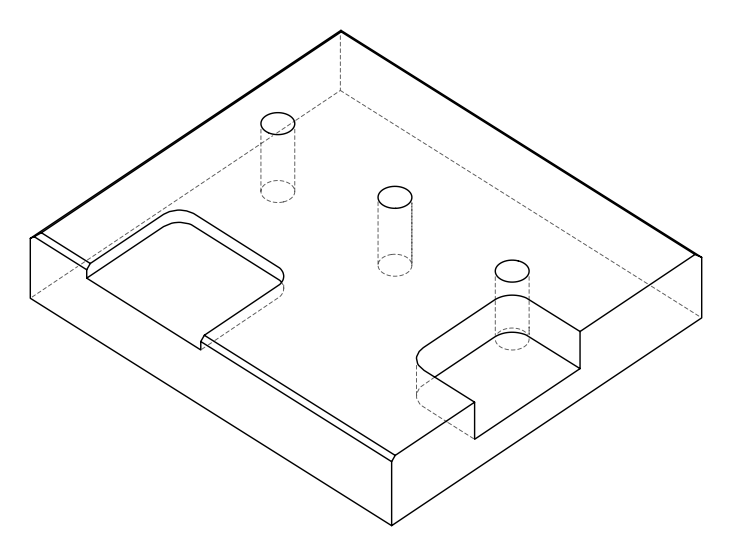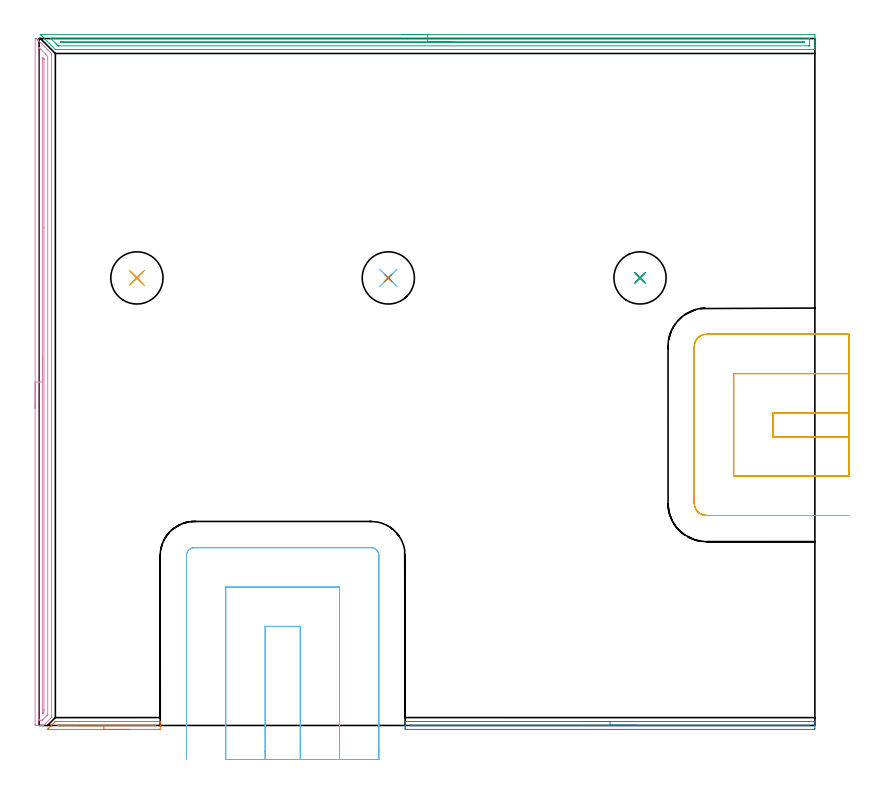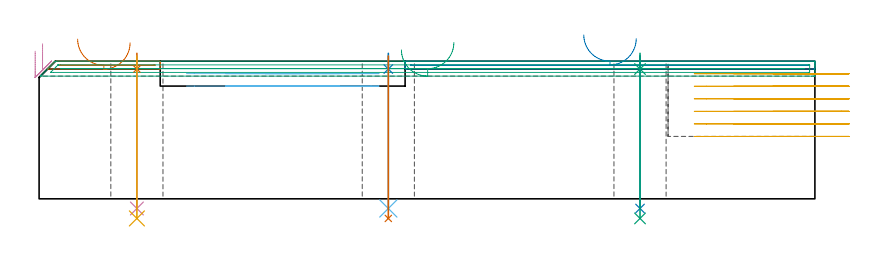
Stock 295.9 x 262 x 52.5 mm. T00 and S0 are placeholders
(PLAN: 15 operations, 8 tool changes, 28.1 min)
(1 AREA_MILL | FG_CHAMFER_SURFACE | UGT0205_001 | 0.8 min | 214 mm3)
(2 AREA_MILL_1 | FG_CHAMFER_SURFACE_1 | UGT0205_001 | 2.64 min | 714 mm3)
(3 AREA_MILL_2 | FG_CHAMFER_SURFACE_2 | UGT0205_001 | 7.16 min | 4811 mm3)
(4 AREA_MILL_3 | FG_CHAMFER_SURFACE_3 | UGT0205_001 | 6.37 min | 4948 mm3)
(5 MILL_SLOT | SLOT_PARTIAL_RECTANGULAR | UGT0201_136 | Follow Part, ap 5, ae 75% | 6.65 min | 140584 mm3)
(6 MILL_SLOT_1 | SLOT_PARTIAL_RECTANGULAR_1 | UGT0201_136 | Follow Part, ap 5, ae 75% | 2.86 min | 68327 mm3)
(7 SPOT_DRILL | STEP1HOLE | NXT0321_9005460120000 | 0.05 min | 184 mm3)
(8 SPOT_DRILL_1 | STEP1HOLE_1 | NXT0321_9005460120000 | 0.05 min | 185 mm3)
(9 SPOT_DRILL_2 | STEP1HOLE_2 | NXT0321_9005460120000 | 0.05 min | 186 mm3)
(10 DRILL_THROUGH_HOLE_INTO_CENTER | STEP1HOLE | NXT0301_091 | 0.23 min | 5736 mm3)
(11 DRILL_TO_ENLARGE_THROUGH_HOLE | STEP1HOLE | UGT0301_265 | 0.25 min | 10390 mm3)
(12 DRILL_THROUGH_HOLE_INTO_CENTER_1 | STEP1HOLE_1 | NXT0301_091 | 0.23 min | 5745 mm3)
(13 DRILL_TO_ENLARGE_THROUGH_HOLE_1 | STEP1HOLE_1 | UGT0301_265 | 0.25 min | 10388 mm3)
(14 DRILL_THROUGH_HOLE_INTO_CENTER_2 | STEP1HOLE_2 | NXT0301_091 | 0.23 min | 5747 mm3)
(15 DRILL_TO_ENLARGE_THROUGH_HOLE_2 | STEP1HOLE_2 | UGT0301_265 | 0.25 min | 10390 mm3)
(TOOL UGT0205_001 | Chamfer Mill 20 x 3 x 45 deg. | D20 FL50 Z2)
(TOOL UGT0201_136 | Carbide End Mill 20.0 | D20 FL30 Z4)
(TOOL NXT0321_9005460120000 | NC Spot Drill, 142deg, 12mm, Carbide, Uncoated | D12 PA142 FL30 Z2)
(TOOL NXT0301_091 | Carbide Drill 12mm [860.1-1200-036A1-MM 2214] | D12 PA140 FL55 Z2)
(TOOL UGT0301_265 | Twist Drill 19.9 mm | D19.9 PA118 FL140 Z2)
(OP 1 AREA_MILL)
G17 G21 G94 G90
T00 M6
G54
G17 G0 G90 X34.7 Y-1.5 S1061 M3
G43 Z62.5 H0
Z59.5
G94 G1 X34.662 Z58.628 F250.
X34.548 Z57.764
X34.359 Z56.912
X34.097 Z56.08
X33.763 Z55.274
X33.36 Z54.5
X32.891 Z53.764
X32.36 Z53.072
X31.771 Z52.429
X31.128 Z51.84
X30.436 Z51.309
X29.7 Z50.84
X28.926 Z50.437
X28.12 Z50.103
X27.288 Z49.841
X26.436 Z49.652
X25.572 Z49.538
X24.7 Z49.5
X3.426
X3.27 Y-1.497 Z49.503
X3.212 Y-1.492 Z49.506
X3.361 Y-1.339 Z49.657
X3.48 Y-1.22 Z49.778
X3.715 Y-0.985 Z50.015
X6.039 Y1.339 Z52.338
X6.06 Y1.36 Z52.359
X6.205 Y1.498 Z52.487
X6.447 Y1.5 Z52.5
X46.069
X46.19 Y1.497 Z52.488
X46.193 Y1.455 Z52.447
X46.2 Y1.142 Z52.141
Y0.526 Z51.524
Y0. Z50.995
X46.198 Y-1.491 Z49.506
X46.069 Y-1.496 Z49.504
X45.766 Y-1.5 Z49.5
X24.7
Y-0.086 Z50.914
X7.338 Y-0.085 Z50.915
X7.252 Y-0.084 Z50.916
X7.098 Y-0.079 Z50.921
X7.161 Y0. Z51.
X7.258 Y0.08 Z51.08
X8.228 Y0.086 Z51.086
X43.843 Y0.085 Z51.085
X43.928 Y0.084 Z51.084
X44.099 Y0.08 Z51.08
X44.191 Y0.076 Z51.076
X44.192 Y0.051 Z51.051
X44.19 Y0. Z51.
X44.176 Y-0.079 Z50.921
X44.014 Y-0.084 Z50.916
X43.928 Y-0.085 Z50.915
X24.7 Y-0.086 Z50.914
X23.828 Z50.952
X22.963 Z51.066
X22.112 Z51.255
X21.28 Z51.517
X20.474 Z51.851
X19.7 Z52.254
X18.964 Z52.723
X18.272 Z53.254
X17.629 Z53.843
X17.039 Z54.486
X16.508 Z55.178
X16.04 Z55.914
X15.637 Z56.688
X15.303 Z57.494
X15.041 Z58.326
X14.852 Z59.178
X14.738 Z60.043
X14.7 Z60.914
G0 Z62.5
M5
M2
(OP 2 AREA_MILL_1)
G17 G21 G94 G90
T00 M6
G54
G17 G0 G90 X207.75 Y1.5 S1061 M3
G43 Z62.5 H0
G94 G1 X207.788 Z61.628 F250.
X207.902 Z60.763
X208.091 Z59.912
X208.353 Z59.08
X208.687 Z58.274
X209.09 Z57.5
X209.558 Z56.764
X210.09 Z56.072
X210.679 Z55.429
X211.322 Z54.839
X212.014 Z54.308
X212.75 Z53.84
X213.524 Z53.437
X214.33 Z53.103
X215.162 Z52.841
X216.014 Z52.652
X216.878 Z52.538
X217.75 Z52.5
X295.754
X295.89 Y1.497 Z52.488
X295.893 Y1.45 Z52.441
X295.9 Y1.102 Z52.101
Y0.585 Z51.584
Y0. Z50.995
Y-1.185 Z49.812
X295.898 Y-1.491 Z49.505
X295.451 Y-1.5 Z49.5
X140.192
X140.049 Y-1.499 Z49.501
X139.602 Y-1.491 Z49.505
X139.6 Y-1.185 Z49.812
Y-0.893 Z50.104
Y-0.292 Z50.704
Y0. Z50.995
Y0.585 Z51.584
Y1.102 Z52.101
X139.607 Y1.45 Z52.441
X139.61 Y1.497 Z52.488
X139.746 Y1.5 Z52.5
X217.75
Y0.086 Z51.086
X293.611 Y0.085 Z51.085
X293.782 Y0.082 Z51.082
X293.887 Y0.079 Z51.079
X293.892 Y0.053 Z51.053
X293.897 Y0. Z51.
X293.898 Y-0.047 Z50.953
X293.895 Y-0.069 Z50.931
X293.892 Y-0.076 Z50.924
X293.867 Y-0.079 Z50.921
X293.696 Y-0.084 Z50.916
X293.611 Y-0.086 Z50.914
X293.525
X141.889 Y-0.085 Z50.915
X141.718 Y-0.082 Z50.918
X141.612 Y-0.079 Z50.921
X141.608 Y-0.053 Z50.947
X141.603 Y0. Z51.
X141.602 Y0.047 Z51.047
X141.605 Y0.069 Z51.069
X141.608 Y0.076 Z51.076
X141.633 Y0.079 Z51.079
X141.803 Y0.084 Z51.084
X141.889 Y0.085 Z51.085
X141.975 Y0.086 Z51.086
X217.75
X218.622 Z51.124
X219.486 Z51.238
X220.338 Z51.426
X221.17 Z51.689
X221.976 Z52.023
X222.75 Z52.425
X223.486 Z52.894
X224.178 Z53.425
X224.821 Z54.015
X225.41 Z54.658
X225.942 Z55.35
X226.41 Z56.086
X226.813 Z56.859
X227.147 Z57.665
X227.409 Z58.497
X227.598 Z59.349
X227.712 Z60.214
X227.75 Z61.086
G0 Z62.5
M5
M2
(OP 3 AREA_MILL_2)
G17 G21 G94 G90
T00 M6
G54
G17 G0 G90 X138.2 Y263.5 S1061 M3
G43 Z62.5 H0
Z56.8
G94 G1 X138.238 Z55.928 F250.
X138.352 Z55.064
X138.541 Z54.212
X138.803 Z53.38
X139.137 Z52.574
X139.54 Z51.8
X140.008 Z51.064
X140.54 Z50.372
X141.129 Z49.729
X141.772 Z49.14
X142.464 Z48.608
X143.2 Z48.14
X143.974 Z47.737
X144.78 Z47.403
X145.612 Z47.141
X146.464 Z46.952
X147.328 Z46.838
X148.2 Z46.8
X294.655
X295.272 Y263.498 Z46.802
X295.882 Y263.493 Z46.804
X295.893 Y263.491 Z46.805
X295.9 Y262.883 Z47.413
Y261.097 Z49.198
Y259.671 Z50.625
Y259.31 Z50.985
Y258.587 Z51.712
Y258.299 Z52.001
X295.893 Y257.866 Z52.426
X295.89 Y257.802 Z52.488
X295.719 Y257.8 Z52.5
X6.492
X6.205 Y257.804 Z52.49
X6.065 Y257.935 Z52.365
X0.83 Y263.17 Z47.129
X0.669 Y263.33 Z46.967
X0.532 Y263.472 Z46.826
X0.517 Y263.494 Z46.803
X0.532 Y263.499 Z46.799
X148.2 Y263.5 Z46.8
Y262.086 Z48.214
X293.484
X293.89 Y262.079 Z48.221
X293.894 Y262.049 Z48.251
X293.896 Y261.99 Z48.31
X293.9 Y261.575 Z48.725
X293.899 Y259.31 Z50.99
X293.897 Y259.258 Z51.042
X293.894 Y259.233 Z51.067
X293.892 Y259.225 Z51.075
X293.867 Y259.221 Z51.079
X293.676 Y259.216 Z51.084
X293.58 Y259.215 Z51.085
X7.482
X7.386 Y259.217 Z51.083
X7.291 Y259.221 Z51.079
X7.237 Y259.224 Z51.076
X7.206 Y259.251 Z51.049
X7.143 Y259.31 Z50.99
X6.492 Y259.957 Z50.343
X6.246 Y260.203 Z50.097
X4.704 Y261.747 Z48.553
X4.467 Y261.99 Z48.31
X4.395 Y262.066 Z48.234
X4.513 Y262.079 Z48.221
X4.611 Y262.083 Z48.217
X4.704 Y262.085 Z48.215
X5.502 Y262.086 Z48.214
X148.2
Y260.672 Z49.628
X291.271 Y260.671 Z49.629
X291.696 Y260.665 Z49.635
X291.842 Y260.649 Z49.651
X291.738 Y260.635 Z49.665
X291.696 Y260.633 Z49.667
X291.27 Y260.629 Z49.671
X9.174
X8.747 Y260.63 Z49.67
X8.324 Y260.634 Z49.666
X8.28 Y260.636 Z49.664
X8.256 Y260.665 Z49.635
X8.28 Y260.666 Z49.634
X8.706 Y260.671 Z49.629
X8.749
X148.2 Y260.672 Z49.628
X149.072 Z49.667
X149.936 Z49.78
X150.788 Z49.969
X151.62 Z50.232
X152.426 Z50.565
X153.2 Z50.968
X153.936 Z51.437
X154.628 Z51.968
X155.271 Z52.557
X155.86 Z53.201
X156.392 Z53.893
X156.86 Z54.628
X157.263 Z55.402
X157.597 Z56.208
X157.859 Z57.04
X158.048 Z57.892
X158.162 Z58.757
X158.2 Z59.628
G0 Z62.5
M5
M2
(OP 4 AREA_MILL_3)
G17 G21 G94 G90
T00 M6
G54
G17 G0 G90 X-1.5 Y121.009 S1061 M3
G43 Z62.5 H0
Z56.3
G94 G1 Y121.047 Z55.428 F250.
Y121.161 Z54.564
Y121.35 Z53.712
Y121.612 Z52.88
Y121.946 Z52.074
Y122.349 Z51.3
Y122.817 Z50.564
Y123.348 Z49.872
Y123.938 Z49.229
Y124.581 Z48.64
Y125.273 Z48.109
Y126.009 Z47.64
Y126.783 Z47.237
Y127.589 Z46.903
Y128.421 Z46.641
Y129.272 Z46.452
Y130.137 Z46.338
Y131.009 Z46.3
Y261.922
X-1.498 Y261.953 Z46.302
X-1.493 Y262.007 Z46.306
X-1.006 Y262.004 Z46.793
X-0.998 Y261.998 Z46.801
X-0.801 Y261.802 Z46.998
X-0.751 Y261.753 Z47.046
X-0.7 Y261.701 Z47.099
X-0.511 Y261.511 Z47.288
X-0.457 Y261.459 Z47.339
X-0.402 Y261.403 Z47.397
X-0.221 Y261.221 Z47.578
X-0.163 Y261.165 Z47.633
X0.52 Y260.48 Z48.32
X0.718 Y260.283 Z48.515
X1.369 Y259.631 Z49.169
X1.6 Y259.402 Z49.396
X2.218 Y258.782 Z50.018
X2.277 Y258.724 Z50.076
X2.482 Y258.52 Z50.278
X3.067 Y257.933 Z50.867
X3.17 Y257.831 Z50.969
X3.363 Y257.638 Z51.159
X3.917 Y257.084 Z51.716
X4.686 Y256.314 Z52.484
X4.691 Y256.307 Z52.488
X4.698 Y256.291 Z52.494
X4.7 Y256.044 Z52.5
Y3.294
X4.694 Y3.003 Z52.488
X4.69 Y2.989 Z52.486
X1.894 Y0.192 Z49.69
X1.718 Y0.019 Z49.515
X1.693 Y0.002 Z49.488
X1.6 Y0. Z49.398
X1.572 Z49.37
X1.372 Z49.171
X0.5 Z48.3
X-0.163 Z47.632
X-1.376 Z46.421
X-1.491 Y0.003 Z46.305
X-1.5 Y0.398 Z46.3
Y131.009
X-0.086 Z47.714
X-0.085 Y258.543 Z47.715
X-0.084 Y258.594 Z47.716
X-0.083 Y258.617 Z47.717
X0.59 Y257.96 Z48.39
X2.482 Y256.069 Z50.282
X2.506 Y256.044 Z50.306
X3.279 Y255.237 Z51.079
X3.286 Y254.258 Z51.086
X3.285 Y4.266 Z51.085
X3.284 Y4.187 Z51.084
X3.281 Y4.086 Z51.081
X3.278 Y4.04 Z51.078
X3.241 Y4. Z51.041
X3.115 Y3.868 Z50.915
X2.956 Y3.707 Z50.756
X2.544 Y3.294 Z50.344
X1.625 Y2.375 Z49.425
X1.6 Y2.35 Z49.4
X1.318 Y2.08 Z49.118
X1.234 Y2.01 Z49.034
X1.11 Y2.004 Z48.91
X0.718 Y2.002 Z48.518
X0.229 Y2.003 Z48.029
X0.016 Y2.01 Z47.816
X-0.079 Y2.031 Z47.721
X-0.084 Y2.321 Z47.716
X-0.085 Y2.401 Z47.715
X-0.086 Y131.009 Z47.714
X1.328 Z49.128
X1.329 Y254.625 Z49.129
X1.331 Y254.698 Z49.131
X1.334 Y254.745 Z49.134
X1.336 Y254.753 Z49.136
X1.36 Y254.73 Z49.16
X1.6 Y254.494 Z49.4
X1.83 Y254.258 Z49.63
X1.862 Y254.219 Z49.662
X1.865 Y254.188 Z49.665
X1.868 Y254.12 Z49.668
X1.871 Y253.984 Z49.671
X1.872 Y189.986 Z49.672
X1.871 Y5.973 Z49.671
X1.87 Y5.7 Z49.67
X1.864 Y5.08 Z49.664
X1.735 Y4.943 Z49.535
X1.6 Y4.802 Z49.4
X1.461 Y4.663 Z49.261
X1.369 Y4.574 Z49.169
X1.337 Y4.546 Z49.137
X1.335 Y4.547 Z49.135
X1.333 Y4.556 Z49.133
X1.33 Y4.622 Z49.13
X1.328 Y5.355 Z49.128
Y131.009
Y131.88 Z49.167
Y132.745 Z49.28
Y133.597 Z49.469
Y134.429 Z49.732
Y135.235 Z50.065
Y136.009 Z50.468
Y136.745 Z50.937
Y137.437 Z51.468
Y138.08 Z52.057
Y138.669 Z52.701
Y139.2 Z53.393
Y139.669 Z54.128
Y140.072 Z54.902
Y140.406 Z55.708
Y140.668 Z56.54
Y140.857 Z57.392
Y140.971 Z58.257
Y141.009 Z59.128
G0 Z62.5
M5
M2
(OP 5 MILL_SLOT)
G17 G21 G94 G90
T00 M6
G54
G17 G0 G90 X308.9 Y119.2 S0 M3
G43 Z62.5 H0
Z47.717
G94 G1 X305.9 F250.
X279.9 F500.
Y110.1
X305.9
X308.9 F250.
Y134.2
X305.9
X264.9 F500.
Y95.1
X305.9
X308.9 F250.
Y149.2
X305.9
X254.5 F500.
G3 X249.9 Y144.6 R4.6
G1 Y84.7
G3 X254.5 Y80.1 R4.6
G1 X305.9
X308.9 F250.
G0 Y119.2 Z42.933
G1 X305.9
X279.9 F500.
Y110.1
X305.9
X308.9 F250.
Y134.2
X305.9
X264.9 F500.
Y95.1
X305.9
X308.9 F250.
Y149.2
X305.9
X254.5 F500.
G3 X249.9 Y144.6 R4.6
G1 Y84.7
G3 X254.5 Y80.1 R4.6
G1 X305.9
X308.9 F250.
G0 Y119.2 Z38.15
G1 X305.9
X279.9 F500.
Y110.1
X305.9
X308.9 F250.
Y134.2
X305.9
X264.9 F500.
Y95.1
X305.9
X308.9 F250.
Y149.2
X305.9
X254.5 F500.
G3 X249.9 Y144.6 R4.6
G1 Y84.7
G3 X254.5 Y80.1 R4.6
G1 X305.9
X308.9 F250.
G0 Y119.2 Z33.367
G1 X305.9
X279.9 F500.
Y110.1
X305.9
X308.9 F250.
Y134.2
X305.9
X264.9 F500.
Y95.1
X305.9
X308.9 F250.
Y149.2
X305.9
X254.5 F500.
G3 X249.9 Y144.6 R4.6
G1 Y84.7
G3 X254.5 Y80.1 R4.6
G1 X305.9
X308.9 F250.
G0 Y119.2 Z28.583
G1 X305.9
X279.9 F500.
Y110.1
X305.9
X308.9 F250.
Y134.2
X305.9
X264.9 F500.
Y95.1
X305.9
X308.9 F250.
Y149.2
X305.9
X254.5 F500.
G3 X249.9 Y144.6 R4.6
G1 Y84.7
G3 X254.5 Y80.1 R4.6
G1 X305.9
X308.9 F250.
G0 Y119.2 Z23.8
G1 X305.9
X279.9 F500.
Y110.1
X305.9
X308.9 F250.
Y134.2
X305.9
X264.9 F500.
Y95.1
X305.9
X308.9 F250.
Y149.2
X305.9
X254.5 F500.
G3 X249.9 Y144.6 R4.6
G1 Y84.7
G3 X254.5 Y80.1 R4.6
G1 X305.9
X308.9 F250.
G0 Z62.5
M5
M2
(OP 6 MILL_SLOT_1)
G17 G21 G94 G90
T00 M6
G54
G17 G0 G90 X99.6 Y-13. S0 M3
G43 Z62.5 H0
Z47.75
G94 G1 Y-10. F250.
Y37.8 F500.
X86.2
Y-10.
Y-13. F250.
X114.6
Y-10.
Y52.8 F500.
X71.2
Y-10.
Y-13. F250.
X129.6
Y-10.
Y64.8 F500.
G3 X126.6 Y67.8 R3.
G1 X59.2
G3 X56.2 Y64.8 R3.
G1 Y-10.
Y-13. F250.
G0 X99.6 Z43.
G1 Y-10.
Y37.8 F500.
X86.2
Y-10.
Y-13. F250.
X114.6
Y-10.
Y52.8 F500.
X71.2
Y-10.
Y-13. F250.
X129.6
Y-10.
Y64.8 F500.
G3 X126.6 Y67.8 R3.
G1 X59.2
G3 X56.2 Y64.8 R3.
G1 Y-10.
Y-13. F250.
G0 Z62.5
M5
M2
(OP 7 SPOT_DRILL)
G17 G21 G94 G90
T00 M6
G54
G17 G0 G90 X37.3 Y170.7 S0 M3
G43 Z62.5 H0
G94 G81 G98 Z49.5 F250. R55.5
G80
M5
M2
(OP 8 SPOT_DRILL_1)
G17 G21 G94 G90
T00 M6
G54
G17 G0 G90 X133.2 Y170.7 S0 M3
G43 Z62.5 H0
G94 G81 G98 Z49.5 F250. R55.5
G80
M5
M2
(OP 9 SPOT_DRILL_2)
G17 G21 G94 G90
T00 M6
G54
G17 G0 G90 X229.2 Y170.7 S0 M3
G43 Z62.5 H0
G94 G81 G98 Z49.5 F250. R55.5
G80
M5
M2
(OP 10 DRILL_THROUGH_HOLE_INTO_CENTER)
G17 G21 G94 G90
T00 M6
G54
G17 G0 G90 X37.3 Y170.7 S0 M3
G43 Z62.5 H1
G94 G73 G98 Z-3.684 F250. Q11.237 R54.5
G80
M5
M2
(OP 11 DRILL_TO_ENLARGE_THROUGH_HOLE)
G17 G21 G94 G90
T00 M6
G54
G17 G0 G90 X37.3 Y170.7 S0 M3
G43 Z62.5 H0
G94 G73 G98 Z-7.479 F250. Q14.995 R54.5
G80
M5
M2
(OP 12 DRILL_THROUGH_HOLE_INTO_CENTER_1)
G17 G21 G94 G90
T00 M6
G54
G17 G0 G90 X133.2 Y170.7 S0 M3
G43 Z62.5 H1
G94 G73 G98 Z-3.684 F250. Q11.237 R54.5
G80
M5
M2
(OP 13 DRILL_TO_ENLARGE_THROUGH_HOLE_1)
G17 G21 G94 G90
T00 M6
G54
G17 G0 G90 X133.2 Y170.7 S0 M3
G43 Z62.5 H0
G94 G73 G98 Z-7.479 F250. Q14.995 R54.5
G80
M5
M2
(OP 14 DRILL_THROUGH_HOLE_INTO_CENTER_2)
G17 G21 G94 G90
T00 M6
G54
G17 G0 G90 X229.2 Y170.7 S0 M3
G43 Z62.5 H1
G94 G73 G98 Z-3.684 F250. Q11.237 R54.5
G80
M5
M2
(OP 15 DRILL_TO_ENLARGE_THROUGH_HOLE_2)
G17 G21 G94 G90
T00 M6
G54
G17 G0 G90 X229.2 Y170.7 S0 M3
G43 Z62.5 H0
G94 G73 G98 Z-7.479 F250. Q14.995 R54.5
G80
M5
M2
